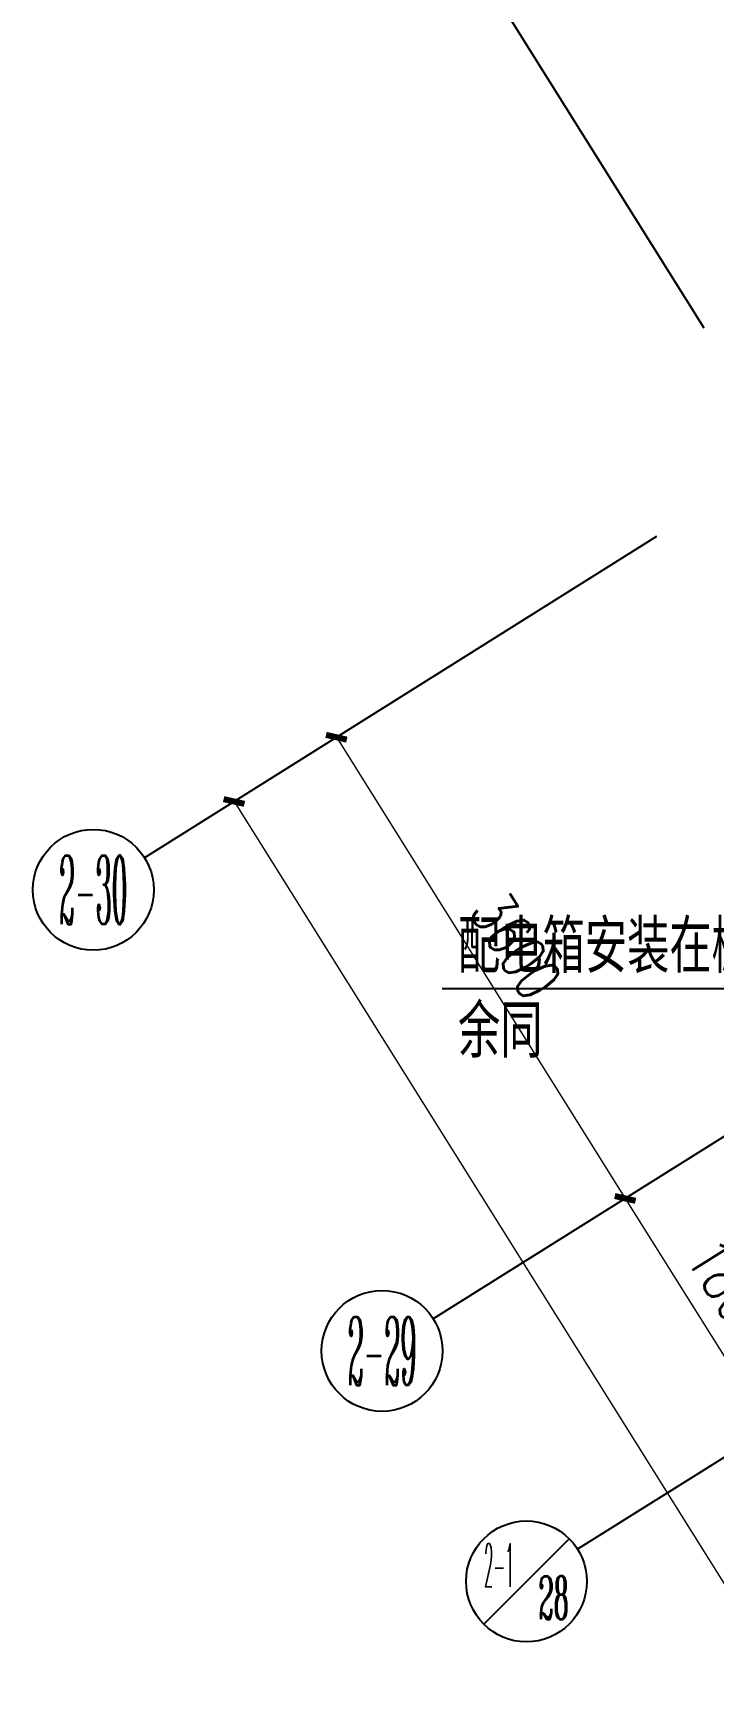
# Model space of a CAD drawing. Extents: x -9422388 to 15610651, y -1992469 to 953794.
# Drawn here: x -2642527 to -2638023, y -191787 to -180890 of the extents above; entities that cross this region are included whole.
import ezdxf
from ezdxf.enums import TextEntityAlignment as Align

# ---------------------------------------------------------------- set-up
doc = ezdxf.new("R2010")
doc.units = 0
doc.header["$LTSCALE"] = 1000
for name, color, linetype in [('AXIS', 3, 'Continuous'), ('AXIS_TEXT', 7, 'Continuous'), ('DIM-箱柜', 3, 'Continuous')]:
    doc.layers.add(name, color=color, linetype=linetype)
doc.layers.add('建筑底图', color=8, linetype='Continuous', lineweight=5)
doc.styles.add('_TCH_AXIS', font='COMPLEX', dxfattribs={"bigfont": 'GBCBIG'})
doc.styles.add('_TCH_DIM_T3', font='SIMPLEX', dxfattribs={"width": 0.705882, "bigfont": 'GBCBIG'})
doc.styles.add('_TEL_DIM', font='SIMPLEX', dxfattribs={"width": 0.8, "height": 3.5, "bigfont": 'HZTXT'})
doc.styles.add('COMPLEX', font='COMPLEX')
doc.dimstyles.new('_TCH_ARCH&&100', dxfattribs={"dimtxt": 297.5, "dimasz": 100, "dimexe": 250, "dimexo": 300, "dimgap": 126.25, "dimtad": 1, "dimdec": 0, "dimzin": 0, "dimdsep": 46, "dimtxsty": '_TCH_DIM_T3', "dimblk": 'ARCHTICK', "dimcen": 0.09, "dimclrt": 7, "dimazin": 2, "dimtfac": 1, "dimtdec": 0, "dimtix": 1, "dimtmove": 2, "dimatfit": 3, "dimfxl": 0, "dimtolj": 1, "dimtzin": 0, "dimarcsym": 0})

# ---------------------------------------------------------------- blocks, each defined once
blk = doc.blocks.new('_ArchTick')
at = {"color": 0, "linetype": 'ByBlock', "const_width": 0.4}
blk.add_lwpolyline([(-0.5, -0.5), (0.5, 0.5)], dxfattribs=at)
blk = doc.blocks.new('*D627')
at = {"layer": 'AXIS', "color": 0, "lineweight": -2, "transparency": 16777216}
for p, q in [((1917797, -372113), (1916071, -369359)), ((1908154, -374616), (1916204, -369571)), ((1909747, -377158), (1908021, -374404))]:
    blk.add_line(p, q, dxfattribs=at)
at = {"layer": 'Defpoints', "color": 0, "transparency": 16777216}
for p in [(1916204, -369571), (1917956, -372367), (1909907, -377412)]:
    blk.add_point(p, dxfattribs=at)
at = {"layer": 'AXIS', "color": 0, "lineweight": -2, "transparency": 16777216, "xscale": 100, "yscale": 100, "zscale": 100}
for p, rotation in [((1916204, -369571), 32.07829767622253), ((1908154, -374616), 212.0782976762225)]:
    blk.add_blockref('_ArchTick', p, dxfattribs=dict(at, rotation=rotation))
at = {"layer": 'AXIS', "color": 7, "transparency": 16777216, "insert": (1912033, -371860), "char_height": 297.5, "attachment_point": 5, "rotation": 32.0783, "style": '_TCH_DIM_T3'}
blk.add_mtext('\\A1;9500', dxfattribs=at)
blk = doc.blocks.new('*D628')
at = {"layer": 'AXIS', "color": 0, "lineweight": -2, "transparency": 16777216}
for p, q in [((1911442, -376096), (1910141, -374020)), ((1908579, -375294), (1910274, -374232)), ((1909747, -377158), (1908446, -375082))]:
    blk.add_line(p, q, dxfattribs=at)
at = {"layer": 'Defpoints', "color": 0, "transparency": 16777216}
for p in [(1910274, -374232), (1911601, -376350), (1909907, -377412)]:
    blk.add_point(p, dxfattribs=at)
at = {"layer": 'AXIS', "color": 0, "lineweight": -2, "transparency": 16777216, "xscale": 100, "yscale": 100, "zscale": 100}
for p, rotation in [((1910274, -374232), 32.07829767622299), ((1908579, -375294), 212.078297676223)]:
    blk.add_blockref('_ArchTick', p, dxfattribs=dict(at, rotation=rotation))
at = {"layer": 'AXIS', "color": 7, "transparency": 16777216, "insert": (1909280, -374530), "char_height": 297.5, "attachment_point": 5, "rotation": 32.0783, "style": '_TCH_DIM_T3'}
blk.add_mtext('\\A1;2000', dxfattribs=at)
blk = doc.blocks.new('*D649')
at = {"layer": 'AXIS', "color": 0, "lineweight": -2, "transparency": 16777216}
for p, q in [((1909336, -378950), (1906583, -380676)), ((1906794, -380543), (1914442, -392745)), ((1916984, -391152), (1914230, -392878))]:
    blk.add_line(p, q, dxfattribs=at)
at = {"layer": 'Defpoints', "color": 0, "transparency": 16777216}
for p in [(1909591, -378791), (1917238, -390992), (1914442, -392745)]:
    blk.add_point(p, dxfattribs=at)
at = {"layer": 'AXIS', "color": 0, "lineweight": -2, "transparency": 16777216, "xscale": 100, "yscale": 100, "zscale": 100}
for p, rotation in [((1906794, -380543), 122.0782976762229), ((1914442, -392745), 302.0782976762229)]:
    blk.add_blockref('_ArchTick', p, dxfattribs=dict(at, rotation=rotation))
at = {"layer": 'AXIS', "color": 7, "transparency": 16777216, "insert": (1910851, -386498), "char_height": 297.5, "attachment_point": 5, "rotation": 302.0783, "style": '_TCH_DIM_T3'}
blk.add_mtext('\\A1;14400', dxfattribs=at)
blk = doc.blocks.new('*D654')
at = {"layer": 'AXIS', "color": 0, "lineweight": -2, "transparency": 16777216}
for p, q in [((1911248, -382000), (1909172, -383302)), ((1909384, -383169), (1910340, -384694)), ((1912204, -383526), (1910128, -384827))]:
    blk.add_line(p, q, dxfattribs=at)
at = {"layer": 'Defpoints', "color": 0, "transparency": 16777216}
for p in [(1911502, -381841), (1912458, -383366), (1910340, -384694)]:
    blk.add_point(p, dxfattribs=at)
at = {"layer": 'AXIS', "color": 0, "lineweight": -2, "transparency": 16777216, "xscale": 100, "yscale": 100, "zscale": 100}
for p, rotation in [((1909384, -383169), 122.0782976762261), ((1910340, -384694), 302.0782976762261)]:
    blk.add_blockref('_ArchTick', p, dxfattribs=dict(at, rotation=rotation))
at = {"layer": 'AXIS', "color": 7, "transparency": 16777216, "insert": (1910095, -383785), "char_height": 297.5, "attachment_point": 5, "rotation": 302.0783, "style": '_TCH_DIM_T3'}
blk.add_mtext('\\A1;1800', dxfattribs=at)
blk = doc.blocks.new('*D655')
at = {"layer": 'AXIS', "color": 0, "lineweight": -2, "transparency": 16777216}
for p, q in [((1909336, -378950), (1907260, -380251)), ((1907472, -380118), (1909384, -383169)), ((1911248, -382000), (1909172, -383302))]:
    blk.add_line(p, q, dxfattribs=at)
at = {"layer": 'Defpoints', "color": 0, "transparency": 16777216}
for p in [(1909591, -378791), (1911502, -381841), (1909384, -383169)]:
    blk.add_point(p, dxfattribs=at)
at = {"layer": 'AXIS', "color": 0, "lineweight": -2, "transparency": 16777216, "xscale": 100, "yscale": 100, "zscale": 100}
for p, rotation in [((1907472, -380118), 122.0782976762225), ((1909384, -383169), 302.0782976762225)]:
    blk.add_blockref('_ArchTick', p, dxfattribs=dict(at, rotation=rotation))
at = {"layer": 'AXIS', "color": 7, "transparency": 16777216, "insert": (1908661, -381498), "char_height": 297.5, "attachment_point": 5, "rotation": 302.0783, "style": '_TCH_DIM_T3'}
blk.add_mtext('\\A1;3600', dxfattribs=at)
blk = doc.blocks.new('_AXISO')
at = {"color": 0}
blk.add_circle((0, 0), 0.5, dxfattribs=at)
at = {"layer": 'AXIS_TEXT', "color": 0, "style": 'COMPLEX', "width": 1.041667}
blk.add_attdef('A', text='', height=0.56, dxfattribs=at).set_placement((-0.25, -0.28), (0.25, -0.28), align=Align.FIT)
blk = doc.blocks.new('4444')
at = {"layer": 'AXIS', "color": 8}
for p, q in [((1909906.8, -377412.3), (1907782.5, -374023)), ((1909590.6, -378790.7), (1906201.3, -380915)), ((1911502.5, -381841), (1908113.2, -383965.3)), ((1912458.4, -383366.2), (1909069.1, -385490.5)), ((1908447.3, -385985.8), (1909013, -385420.1))]:
    blk.add_line(p, q, dxfattribs=at)
blk.add_circle((1908730.2, -385703), 400, dxfattribs=at)
ref = blk.add_blockref('_AXISO', (1905862.3, -381127.4), dxfattribs=dict(at, xscale=800, yscale=800, zscale=800))
ref.add_attrib('A', '2-30', dxfattribs={"layer": 'AXIS_TEXT', "color": 8, "height": 452.55, "style": '_TCH_AXIS', "width": 0.265823}).set_placement((1905636.1, -381353.7), (1906088.6, -381353.7), align=Align.FIT)
ref = blk.add_blockref('_AXISO', (1907774.2, -384177.8), dxfattribs=dict(at, xscale=800, yscale=800, zscale=800))
ref.add_attrib('A', '2-29', dxfattribs={"layer": 'AXIS_TEXT', "color": 8, "height": 452.55, "style": '_TCH_AXIS', "width": 0.2625}).set_placement((1907548, -384404.1), (1908000.5, -384404.1), align=Align.FIT)
at = {"layer": 'AXIS_TEXT', "color": 7, "style": '_TCH_AXIS'}
for s, width, p, p2 in [('2-1', 0.266804, (1908450.2, -385738.7), (1908650.2, -385738.7)), ('28', 0.431594, (1908810.2, -385953.4), (1909010.2, -385953.4))]:
    blk.add_text(s, height=286.22, dxfattribs=dict(at, width=width)).set_placement(p, p2, align=Align.FIT)
at = {"layer": 'AXIS', "color": 8}
for p1, p2, distance, picture, middle in [((1909906.8, -377412.3), (1917956.4, -372367), 3300, '*D627', (1912033, -371860.5)), ((1909906.8, -377412.3), (1911601.5, -376350.1), 2500, '*D628', (1909280.4, -374529.9)), ((1909590.6, -378790.7), (1917238.2, -390992.4), -3300, '*D649', (1910851.3, -386498)), ((1909590.6, -378790.7), (1911502.5, -381841), -2500, '*D655', (1908661.2, -381497.5)), ((1911502.5, -381841), (1912458.4, -383366.2), -2500, '*D654', (1910095.1, -383785.3))]:
    dim = blk.add_aligned_dim(p1=p1, p2=p2, distance=distance, dimstyle='_TCH_ARCH&&100', dxfattribs=at)
    dim.commit()
    dim.dimension.update_dxf_attribs({"geometry": picture, "text_midpoint": middle})

msp = doc.modelspace()

# ---------------------------------------------------------------- linework, layer by layer
at = {"layer": 'DIM-箱柜'}
msp.add_line((-2634253.12085, -187213.5514), (-2639817.14227, -187213.5514), dxfattribs=at)

# ---------------------------------------------------------------- block references
at = {"layer": '建筑底图', "color": 8}
msp.add_blockref('4444', (-4547988.93389, 194568.76239), dxfattribs=at)

# ---------------------------------------------------------------- texts
at = {"layer": 'DIM-箱柜', "color": 7, "style": '_TEL_DIM', "width": 0.8}
for s, p in [('配电箱安装在橱柜内，应做好安全防护', (-2639712.14227, -187108.5514)), ('余同', (-2639712.14227, -187668.5514))]:
    msp.add_text(s, height=350, dxfattribs=at).set_placement(p)

doc.saveas('drawing.dxf')
